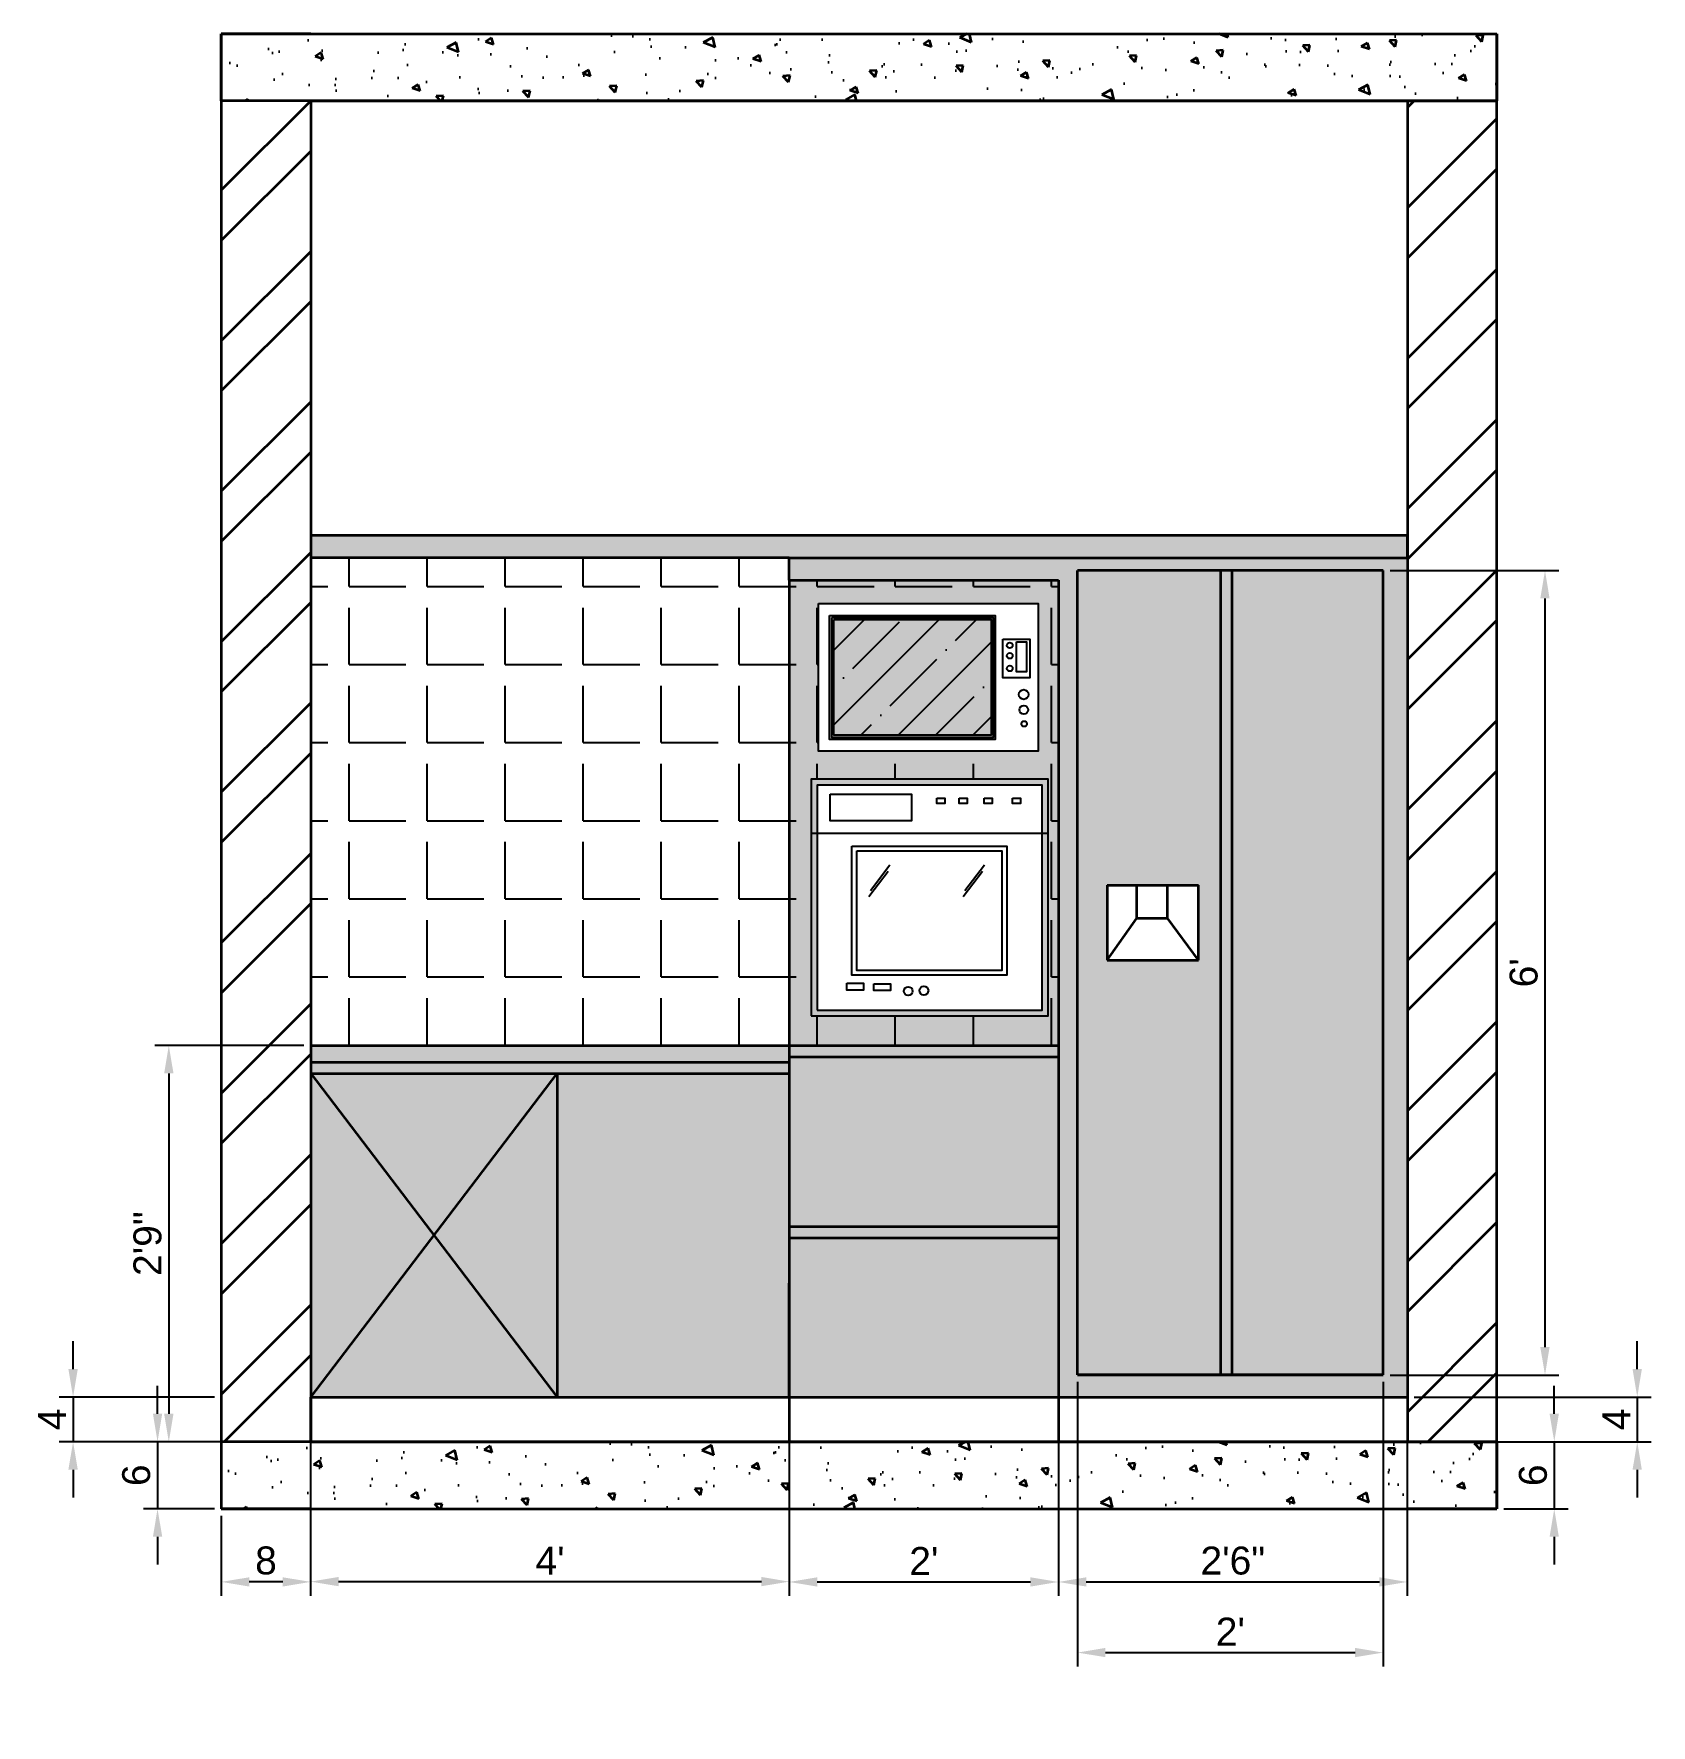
# Model space of a CAD drawing. Header units: millimetres. Extents: x 2258 to 5600, y 711 to 2563.
# Drawn here: x 5105.7 to 5250.5, y 2077.4 to 2228.8 of the extents above; entities that cross this region are included whole.
import ezdxf

# ---------------------------------------------------------------- set-up
doc = ezdxf.new("R2010")
doc.units = ezdxf.units.MM
doc.layers.add('HAT', color=8, linetype='Continuous', lineweight=18)
doc.layers.add('WAL', color=7, linetype='Continuous', lineweight=30)
doc.styles.get("Standard").update_dxf_attribs({"font": 'arial.ttf'})
doc.dimstyles.new('ISO-25', dxfattribs={"dimtxt": 2.5, "dimasz": 2.5, "dimexe": 1.25, "dimexo": 0.625, "dimtad": 1, "dimtxsty": 'Standard', "dimcen": 2.5, "dimadec": 0, "dimazin": 0, "dimtfac": 1, "dimtmove": 0, "dimatfit": 3, "dimfxl": 1, "dimarcsym": 0})

# ---------------------------------------------------------------- blocks, each defined once
blk = doc.blocks.new('A$C60C438EE')
for p, q in [((540, 416), (0, 416)), ((175.2, 329.8), (130.9, 271.7)), ((179.4, 343.7), (135.1, 285.6)), ((390.6, 329.8), (346.3, 271.7)), ((394.8, 343.7), (350.5, 285.6))]:
    blk.add_line(p, q)
for points in [[(0, 0), (540, 0), (540, 540), (0, 540)], [(13.5, 13.5), (526.5, 13.5), (526.5, 526.5), (13.5, 526.5)], [(42.9, 505.5), (228.6, 505.5), (228.6, 444.7), (42.9, 444.7)], [(286.5, 496.5), (304.4, 496.5), (304.4, 484.5), (286.5, 484.5)], [(337.4, 496.5), (355.3, 496.5), (355.3, 484.5), (337.4, 484.5)], [(394.3, 496.5), (412.2, 496.5), (412.2, 484.5), (394.3, 484.5)], [(459.2, 496.5), (477.1, 496.5), (477.1, 484.5), (459.2, 484.5)], [(92.7, 387.5), (445.6, 387.5), (445.6, 92.9), (92.7, 92.9)], [(103.5, 376.7), (434.8, 376.7), (434.8, 103.7), (103.5, 103.7)], [(81, 74.6), (119, 74.6), (119, 59), (81, 59)], [(142.6, 73.5), (180.7, 73.5), (180.7, 57.9), (142.6, 57.9)]]:
    blk.add_lwpolyline(points, close=True)
for centre in [(221, 56.7), (256.8, 57.9)]:
    blk.add_circle(centre, 10.1)
blk = doc.blocks.new('A$C348476DE')
at = {"ltscale": 1000}
h = blk.add_hatch(dxfattribs=at)
h.set_pattern_fill('ANSI35', color=256, scale=500, style=0)
h.set_pattern_definition([(45, (17537.57, -30450.01), (-88.38835, 88.38835), []), (45, (17625.96, -30450.01), (-88.38835, 88.38835), [156.25, -31.25, 0, -31.25])])
h.paths.add_polyline_path([(408.6, 311.7), (36.2, 311.7), (36.2, 38), (408.6, 38)])
for points in [[(0, 350), (520, 350), (520, 0), (0, 0)], [(26.2, 321.7), (418.6, 321.7), (418.6, 28), (26.2, 28)], [(31.2, 316.7), (413.6, 316.7), (413.6, 33), (31.2, 33)], [(36.2, 311.7), (408.6, 311.7), (408.6, 38), (36.2, 38)], [(436.4, 265.8), (500.7, 265.8), (500.7, 174.2), (436.4, 174.2)], [(469.2, 259), (492.5, 259), (492.5, 187.9), (469.2, 187.9)]]:
    blk.add_lwpolyline(points, close=True, dxfattribs=at)
for centre, radius in [((452.8, 250.8), 6.83), ((452.8, 226.2), 6.83), ((452.8, 196.1), 6.83), ((485.9, 134.4), 11.5), ((485.9, 97.9), 10.2), ((486.9, 65), 6.58)]:
    blk.add_circle(centre, radius, dxfattribs=at)
blk = doc.blocks.new('*D197')
at = {"color": 0, "lineweight": -2, "transparency": 16777216}
for p, q in [((5122.53, 2096.17), (5122.53, 2089)), ((5130.53, 2096.17), (5130.53, 2089)), ((5128.03, 2090.25), (5125.03, 2090.25))]:
    blk.add_line(p, q, dxfattribs=at)
at = {"color": 0, "transparency": 16777216}
for points in [[(5125.03, 2090.66), (5125.03, 2089.83), (5122.53, 2090.25)], [(5128.03, 2090.66), (5128.03, 2089.83), (5130.53, 2090.25)]]:
    blk.add_solid(points, dxfattribs=at)
at = {"layer": 'Defpoints', "color": 0, "transparency": 16777216}
for p in [(5122.53, 2096.79), (5130.53, 2096.79), (5122.53, 2090.25)]:
    blk.add_point(p, dxfattribs=at)
at = {"color": 0, "lineweight": 35, "transparency": 16777216, "insert": (5126.53, 2092.15), "char_height": 2.5, "attachment_point": 5}
blk.add_mtext('8', dxfattribs=at)
blk = doc.blocks.new('*D198')
at = {"color": 0, "lineweight": -2, "transparency": 16777216}
for p, q in [((5241.87, 2105.29), (5241.87, 2107.79)), ((5237.34, 2102.79), (5243.12, 2102.79)), ((5241.87, 2102.79), (5241.87, 2096.79)), ((5237.34, 2096.79), (5243.12, 2096.79)), ((5241.87, 2094.29), (5241.87, 2091.79))]:
    blk.add_line(p, q, dxfattribs=at)
at = {"color": 0, "transparency": 16777216}
for points in [[(5241.45, 2105.29), (5242.28, 2105.29), (5241.87, 2102.79)], [(5241.45, 2094.29), (5242.28, 2094.29), (5241.87, 2096.79)]]:
    blk.add_solid(points, dxfattribs=at)
at = {"layer": 'Defpoints', "color": 0, "transparency": 16777216}
for p in [(5236.71, 2102.79), (5236.71, 2096.79), (5241.87, 2096.79)]:
    blk.add_point(p, dxfattribs=at)
at = {"color": 0, "lineweight": 35, "transparency": 16777216, "insert": (5239.97, 2099.79), "char_height": 2.5, "attachment_point": 5, "rotation": 90}
blk.add_mtext('6', dxfattribs=at)
blk = doc.blocks.new('*D199')
at = {"color": 0, "lineweight": -2, "transparency": 16777216}
for p, q in [((5116.82, 2105.29), (5116.82, 2107.79)), ((5121.91, 2102.79), (5115.57, 2102.79)), ((5116.82, 2102.79), (5116.82, 2096.79)), ((5121.91, 2096.79), (5115.57, 2096.79)), ((5116.82, 2094.29), (5116.82, 2091.79))]:
    blk.add_line(p, q, dxfattribs=at)
at = {"color": 0, "transparency": 16777216}
for points in [[(5116.41, 2105.29), (5117.24, 2105.29), (5116.82, 2102.79)], [(5116.41, 2094.29), (5117.24, 2094.29), (5116.82, 2096.79)]]:
    blk.add_solid(points, dxfattribs=at)
at = {"layer": 'Defpoints', "color": 0, "transparency": 16777216}
for p in [(5122.53, 2102.79), (5116.82, 2096.79), (5122.53, 2096.79)]:
    blk.add_point(p, dxfattribs=at)
at = {"color": 0, "lineweight": 35, "transparency": 16777216, "insert": (5114.92, 2099.79), "char_height": 2.5, "attachment_point": 5, "rotation": 90}
blk.add_mtext('6', dxfattribs=at)
blk = doc.blocks.new('*D200')
at = {"color": 0, "lineweight": -2, "transparency": 16777216}
for p, q in [((5249.3, 2109.29), (5249.3, 2111.79)), ((5229.34, 2106.79), (5250.55, 2106.79)), ((5249.3, 2106.79), (5249.3, 2102.79)), ((5229.34, 2102.79), (5250.55, 2102.79)), ((5249.3, 2100.29), (5249.3, 2097.79))]:
    blk.add_line(p, q, dxfattribs=at)
at = {"color": 0, "transparency": 16777216}
for points in [[(5248.88, 2109.29), (5249.71, 2109.29), (5249.3, 2106.79)], [(5248.88, 2100.29), (5249.71, 2100.29), (5249.3, 2102.79)]]:
    blk.add_solid(points, dxfattribs=at)
at = {"layer": 'Defpoints', "color": 0, "transparency": 16777216}
for p in [(5228.71, 2106.79), (5228.71, 2102.79), (5249.3, 2102.79)]:
    blk.add_point(p, dxfattribs=at)
at = {"color": 0, "lineweight": 35, "transparency": 16777216, "insert": (5247.42, 2104.79), "char_height": 2.5, "attachment_point": 5, "rotation": 90}
blk.add_mtext('4', dxfattribs=at)
blk = doc.blocks.new('*D201')
at = {"color": 0, "lineweight": -2, "transparency": 16777216}
for p, q in [((5109.26, 2109.29), (5109.26, 2111.79)), ((5121.91, 2106.79), (5108.01, 2106.79)), ((5109.26, 2106.79), (5109.26, 2102.79)), ((5121.91, 2102.79), (5108.01, 2102.79)), ((5109.26, 2100.29), (5109.26, 2097.79))]:
    blk.add_line(p, q, dxfattribs=at)
at = {"color": 0, "transparency": 16777216}
for points in [[(5108.84, 2109.29), (5109.68, 2109.29), (5109.26, 2106.79)], [(5108.84, 2100.29), (5109.68, 2100.29), (5109.26, 2102.79)]]:
    blk.add_solid(points, dxfattribs=at)
at = {"layer": 'Defpoints', "color": 0, "transparency": 16777216}
for p in [(5122.53, 2106.79), (5109.26, 2102.79), (5122.53, 2102.79)]:
    blk.add_point(p, dxfattribs=at)
at = {"color": 0, "lineweight": 35, "transparency": 16777216, "insert": (5107.38, 2104.79), "char_height": 2.5, "attachment_point": 5, "rotation": 90}
blk.add_mtext('4', dxfattribs=at)
blk = doc.blocks.new('*D202')
at = {"color": 0, "lineweight": -2, "transparency": 16777216}
for p, q in [((5227.17, 2180.76), (5242.29, 2180.76)), ((5241.04, 2111.26), (5241.04, 2178.26)), ((5227.17, 2108.76), (5242.29, 2108.76))]:
    blk.add_line(p, q, dxfattribs=at)
at = {"color": 0, "transparency": 16777216}
for points in [[(5240.62, 2178.26), (5241.45, 2178.26), (5241.04, 2180.76)], [(5240.62, 2111.26), (5241.45, 2111.26), (5241.04, 2108.76)]]:
    blk.add_solid(points, dxfattribs=at)
at = {"layer": 'Defpoints', "color": 0, "transparency": 16777216}
for p in [(5226.54, 2180.76), (5241.04, 2180.76), (5226.54, 2108.76)]:
    blk.add_point(p, dxfattribs=at)
at = {"color": 0, "lineweight": 35, "transparency": 16777216, "insert": (5239.14, 2144.76), "char_height": 2.5, "attachment_point": 5, "rotation": 90}
blk.add_mtext("6'", dxfattribs=at)
blk = doc.blocks.new('*D206')
at = {"color": 0, "lineweight": -2, "transparency": 16777216}
for p, q in [((5130.53, 2106.17), (5130.53, 2089.02)), ((5173.38, 2106.17), (5173.38, 2089.02)), ((5133.03, 2090.27), (5170.88, 2090.27))]:
    blk.add_line(p, q, dxfattribs=at)
at = {"color": 0, "transparency": 16777216}
for points in [[(5133.03, 2090.69), (5133.03, 2089.86), (5130.53, 2090.27)], [(5170.88, 2090.69), (5170.88, 2089.86), (5173.38, 2090.27)]]:
    blk.add_solid(points, dxfattribs=at)
at = {"layer": 'Defpoints', "color": 0, "transparency": 16777216}
for p in [(5130.53, 2106.79), (5173.38, 2106.79), (5173.38, 2090.27)]:
    blk.add_point(p, dxfattribs=at)
at = {"color": 0, "lineweight": 35, "transparency": 16777216, "insert": (5151.96, 2092.15), "char_height": 2.5, "attachment_point": 5}
blk.add_mtext("4'", dxfattribs=at)
blk = doc.blocks.new('*D207')
at = {"color": 0, "lineweight": -2, "transparency": 16777216}
for p, q in [((5173.38, 2106.17), (5173.38, 2088.99)), ((5197.47, 2106.17), (5197.47, 2088.99)), ((5175.88, 2090.24), (5194.97, 2090.24))]:
    blk.add_line(p, q, dxfattribs=at)
at = {"color": 0, "transparency": 16777216}
for points in [[(5175.88, 2090.66), (5175.88, 2089.83), (5173.38, 2090.24)], [(5194.97, 2090.66), (5194.97, 2089.83), (5197.47, 2090.24)]]:
    blk.add_solid(points, dxfattribs=at)
at = {"layer": 'Defpoints', "color": 0, "transparency": 16777216}
for p in [(5173.38, 2106.79), (5197.47, 2106.79), (5197.47, 2090.24)]:
    blk.add_point(p, dxfattribs=at)
at = {"color": 0, "lineweight": 35, "transparency": 16777216, "insert": (5185.43, 2092.12), "char_height": 2.5, "attachment_point": 5}
blk.add_mtext("2'", dxfattribs=at)
blk = doc.blocks.new('*D208')
at = {"color": 0, "lineweight": -2, "transparency": 16777216}
for p, q in [((5197.47, 2106.17), (5197.47, 2088.99)), ((5228.71, 2106.17), (5228.71, 2088.99)), ((5199.97, 2090.24), (5226.21, 2090.24))]:
    blk.add_line(p, q, dxfattribs=at)
at = {"color": 0, "transparency": 16777216}
for points in [[(5199.97, 2090.66), (5199.97, 2089.83), (5197.47, 2090.24)], [(5226.21, 2090.66), (5226.21, 2089.83), (5228.71, 2090.24)]]:
    blk.add_solid(points, dxfattribs=at)
at = {"layer": 'Defpoints', "color": 0, "transparency": 16777216}
for p in [(5197.47, 2106.79), (5228.71, 2106.79), (5228.71, 2090.24)]:
    blk.add_point(p, dxfattribs=at)
at = {"color": 0, "lineweight": 35, "transparency": 16777216, "insert": (5213.09, 2092.14), "char_height": 2.5, "attachment_point": 5}
blk.add_mtext('2\'6"', dxfattribs=at)
blk = doc.blocks.new('*D209')
at = {"color": 0, "lineweight": -2, "transparency": 16777216}
for p, q in [((5199.19, 2108.14), (5199.19, 2082.67)), ((5226.54, 2108.14), (5226.54, 2082.67)), ((5201.69, 2083.92), (5224.04, 2083.92))]:
    blk.add_line(p, q, dxfattribs=at)
at = {"color": 0, "transparency": 16777216}
for points in [[(5201.69, 2084.34), (5201.69, 2083.51), (5199.19, 2083.92)], [(5224.04, 2084.34), (5224.04, 2083.51), (5226.54, 2083.92)]]:
    blk.add_solid(points, dxfattribs=at)
at = {"layer": 'Defpoints', "color": 0, "transparency": 16777216}
for p in [(5199.19, 2108.76), (5226.54, 2108.76), (5226.54, 2083.92)]:
    blk.add_point(p, dxfattribs=at)
at = {"color": 0, "lineweight": 35, "transparency": 16777216, "insert": (5212.87, 2085.8), "char_height": 2.5, "attachment_point": 5}
blk.add_mtext("2'", dxfattribs=at)
blk = doc.blocks.new('*D210')
at = {"color": 0, "lineweight": -2, "transparency": 16777216}
for p, q in [((5129.91, 2138.25), (5116.58, 2138.25)), ((5117.83, 2135.75), (5117.83, 2105.29)), ((5129.91, 2102.79), (5116.58, 2102.79))]:
    blk.add_line(p, q, dxfattribs=at)
at = {"color": 0, "transparency": 16777216}
for points in [[(5117.41, 2135.75), (5118.25, 2135.75), (5117.83, 2138.25)], [(5117.41, 2105.29), (5118.25, 2105.29), (5117.83, 2102.79)]]:
    blk.add_solid(points, dxfattribs=at)
at = {"layer": 'Defpoints', "color": 0, "transparency": 16777216}
for p in [(5130.53, 2138.25), (5117.83, 2102.79), (5130.53, 2102.79)]:
    blk.add_point(p, dxfattribs=at)
at = {"color": 0, "lineweight": 35, "transparency": 16777216, "insert": (5115.93, 2120.52), "char_height": 2.5, "attachment_point": 5, "rotation": 90}
blk.add_mtext('2\'9"', dxfattribs=at)

msp = doc.modelspace()

# ---------------------------------------------------------------- hatches: boundary and pattern name
at = {"lineweight": 35, "true_color": 0x000000}
h = msp.add_hatch(dxfattribs=at)
h.set_pattern_fill('ANSI32', color=18)
h.set_pattern_definition([(45, (1284.974, 2337.528), (-6.735192, 6.735192), []), (45, (1289.465, 2337.528), (-6.735192, 6.735192), [])])
h.paths.add_polyline_path([(5130.532, 2222.792), (5122.532, 2222.792), (5122.532, 2102.792), (5130.532, 2102.792), (5130.532, 2128.112)])
h.paths.add_polyline_path([(5236.715, 2222.792), (5228.715, 2222.792), (5228.715, 2102.792), (5236.715, 2102.792)])
at = {"lineweight": 35, "true_color": 0xe1a500}
h = msp.add_hatch(color=42, dxfattribs=at)
h.dxf.hatch_style = 1
h.paths.add_polyline_path([(5173.361, 2181.907), (5228.715, 2181.907), (5228.715, 2183.907), (5130.532, 2183.907), (5130.532, 2181.907)])
h = msp.add_hatch()
h.set_pattern_fill('ANGLE', color=256)
h.set_pattern_definition([(0, (0, 0), (0, 6.985), [5.08, -1.905]), (90, (0, 0), (-6.985, 4e-16), [5.08, -1.905])])
h.paths.add_polyline_path([(5177.445, 2009.174), (5177.423, 2009.174), (5177.423, 2011.174), (5134.594, 2011.174), (5134.594, 1967.519), (5156.674, 1967.519), (5177.445, 1967.519)])
h.paths.add_polyline_path([(5197.471, 2179.907), (5174.07, 2179.907), (5173.361, 2179.907), (5173.361, 2181.907), (5130.532, 2181.907), (5130.532, 2138.252), (5152.612, 2138.252), (5173.383, 2138.252), (5197.471, 2138.252)])
h.paths.add_polyline_path([(5175.354, 2162.089), (5196.549, 2162.089), (5196.549, 2140.894), (5175.354, 2140.894)], flags=16)
h.paths.add_polyline_path([(5175.884, 2161.559), (5196.02, 2161.559), (5196.02, 2141.423), (5175.884, 2141.423)], flags=0)
h.paths.add_polyline_path([(5175.999, 2164.583), (5175.999, 2177.815), (5195.657, 2177.815), (5195.657, 2164.583)], flags=16)
h.paths.add_polyline_path([(5177.038, 2160.734), (5184.326, 2160.734), (5184.326, 2158.347), (5177.038, 2158.347)], flags=0)
h.paths.add_polyline_path([(5176.988, 2165.642), (5176.988, 2176.747), (5191.826, 2176.747), (5191.826, 2165.642)], flags=0)
h.paths.add_polyline_path([(5177.177, 2165.831), (5177.177, 2176.558), (5191.637, 2176.558), (5191.637, 2165.831)], flags=0)
h.paths.add_polyline_path([(5177.366, 2166.021), (5177.366, 2176.369), (5191.448, 2176.369), (5191.448, 2166.021)], flags=0)
h.paths.add_polyline_path([(5178.991, 2156.102), (5192.846, 2156.102), (5192.846, 2144.539), (5178.991, 2144.539)], flags=0)
h.paths.add_polyline_path([(5179.415, 2155.678), (5192.422, 2155.678), (5192.422, 2144.963), (5179.415, 2144.963)], flags=0)
h.paths.add_polyline_path([(5180.493, 2151.557), (5182.233, 2153.837), (5182.396, 2154.382), (5180.657, 2152.102)], flags=0)
h.paths.add_polyline_path([(5178.532, 2143.823), (5180.027, 2143.823), (5180.027, 2143.208), (5178.532, 2143.208)], flags=0)
h.paths.add_polyline_path([(5180.95, 2143.779), (5182.445, 2143.779), (5182.445, 2143.165), (5180.95, 2143.165)], flags=0)
h.paths.add_polyline_path([(5186.598, 2159.912), (5186.598, 2160.381), (5187.304, 2160.381), (5187.304, 2159.912)], flags=0)
h.paths.add_polyline_path([(5184.426, 2143.121, -1), (5183.63, 2143.121, -1)], flags=0)
h.paths.add_polyline_path([(5185.833, 2143.165, -1), (5185.037, 2143.165, -1)], flags=0)
h.paths.add_polyline_path([(5188.597, 2159.912), (5188.597, 2160.381), (5189.302, 2160.381), (5189.302, 2159.912)], flags=0)
h.paths.add_polyline_path([(5188.946, 2151.557), (5190.686, 2153.837), (5190.85, 2154.382), (5189.11, 2152.102)], flags=0)
h.paths.add_polyline_path([(5190.83, 2159.912), (5190.83, 2160.381), (5191.535, 2160.381), (5191.535, 2159.912)], flags=0)
h.paths.add_polyline_path([(5193.377, 2159.912), (5193.377, 2160.381), (5194.082, 2160.381), (5194.082, 2159.912)], flags=0)
h.paths.add_polyline_path([(5192.498, 2171.17), (5192.498, 2174.631), (5194.928, 2174.631), (5194.928, 2171.17)], flags=0)
h.paths.add_polyline_path([(5193.376, 2171.997, -1), (5192.86, 2171.997, -1)], flags=0)
h.paths.add_polyline_path([(5194.653, 2167.042, -1), (5194.155, 2167.042, -1)], flags=0)
h.paths.add_polyline_path([(5194.755, 2168.284, -1), (5193.984, 2168.284, -1)], flags=0)
h.paths.add_polyline_path([(5193.376, 2173.133, -1), (5192.86, 2173.133, -1)], flags=0)
h.paths.add_polyline_path([(5194.806, 2169.665, -1), (5193.933, 2169.665, -1)], flags=0)
h.paths.add_polyline_path([(5193.376, 2174.063, -1), (5192.86, 2174.063, -1)], flags=0)
h.paths.add_polyline_path([(5193.739, 2171.687), (5193.739, 2174.373), (5194.617, 2174.373), (5194.617, 2171.687)], flags=0)
h = msp.add_hatch(color=42, dxfattribs=at)
h.dxf.hatch_style = 1
h.paths.add_polyline_path([(5228.715, 2181.907), (5173.361, 2181.907), (5173.361, 2179.907), (5174.07, 2179.907), (5197.471, 2179.907), (5197.471, 2106.792), (5228.715, 2106.792)])
h.paths.add_polyline_path([(5199.193, 2180.764), (5226.541, 2180.764), (5226.541, 2108.764), (5199.193, 2108.764)], flags=16)
h.paths.add_polyline_path([(5212.024, 2108.812), (5213.023, 2108.764), (5212.024, 2108.764)], flags=0)
h.paths.add_polyline_path([(5201.848, 2152.608), (5209.808, 2152.608), (5210.012, 2152.608), (5210.012, 2145.879), (5201.848, 2145.879)], flags=0)
h = msp.add_hatch(color=42, dxfattribs=at)
h.dxf.hatch_style = 1
h.paths.add_polyline_path([(5141.572, 2121.272), (5130.532, 2106.792), (5152.612, 2106.792)])
h.paths.add_polyline_path([(5152.612, 2135.752), (5141.572, 2121.272), (5152.612, 2106.792)])
h.paths.add_polyline_path([(5152.612, 2135.752), (5130.532, 2135.752), (5141.572, 2121.272)])
h.paths.add_polyline_path([(5130.532, 2135.752), (5130.532, 2106.792), (5141.572, 2121.272)])
h.paths.add_polyline_path([(5173.383, 2135.752), (5152.612, 2135.752), (5152.612, 2106.792), (5173.383, 2106.792), (5173.383, 2116.992)])
h.paths.add_polyline_path([(5197.471, 2137.252), (5173.383, 2137.252), (5173.383, 2122.052), (5197.471, 2122.052)])
h.paths.add_polyline_path([(5197.471, 2121.052), (5173.383, 2121.052), (5173.383, 2116.992), (5173.383, 2106.792), (5197.471, 2106.792)])
h.paths.add_polyline_path([(5197.471, 2179.907), (5174.07, 2179.907), (5173.383, 2179.907), (5173.383, 2138.252), (5197.471, 2138.252)])
h.paths.add_polyline_path([(5175.354, 2140.894), (5175.354, 2162.089), (5196.549, 2162.089), (5196.549, 2140.894)], flags=16)
h.paths.add_polyline_path([(5175.884, 2141.423), (5175.884, 2161.559), (5196.02, 2161.559), (5196.02, 2141.423)], flags=0)
h.paths.add_polyline_path([(5178.532, 2143.208), (5178.532, 2143.823), (5180.027, 2143.823), (5180.027, 2143.208)], flags=0)
h.paths.add_polyline_path([(5180.95, 2143.165), (5180.95, 2143.779), (5182.445, 2143.779), (5182.445, 2143.165)], flags=0)
h.paths.add_polyline_path([(5178.991, 2144.539), (5178.991, 2156.102), (5192.846, 2156.102), (5192.846, 2144.539)], flags=0)
h.paths.add_polyline_path([(5179.415, 2144.963), (5179.415, 2155.678), (5192.422, 2155.678), (5192.422, 2144.963)], flags=0)
h.paths.add_polyline_path([(5183.63, 2143.121, -1), (5184.426, 2143.121, -1)], flags=0)
h.paths.add_polyline_path([(5185.037, 2143.165, -1), (5185.833, 2143.165, -1)], flags=0)
h.paths.add_polyline_path([(5177.038, 2158.347), (5177.038, 2160.734), (5184.326, 2160.734), (5184.326, 2158.347)], flags=0)
h.paths.add_polyline_path([(5186.598, 2159.912), (5186.598, 2160.381), (5187.304, 2160.381), (5187.304, 2159.912)], flags=0)
h.paths.add_polyline_path([(5188.597, 2159.912), (5188.597, 2160.381), (5189.302, 2160.381), (5189.302, 2159.912)], flags=0)
h.paths.add_polyline_path([(5190.83, 2159.912), (5190.83, 2160.381), (5191.535, 2160.381), (5191.535, 2159.912)], flags=0)
h.paths.add_polyline_path([(5175.999, 2164.583), (5175.999, 2177.815), (5195.657, 2177.815), (5195.657, 2164.583)], flags=16)
h.paths.add_polyline_path([(5193.377, 2159.912), (5193.377, 2160.381), (5194.082, 2160.381), (5194.082, 2159.912)], flags=0)
h.paths.add_polyline_path([(5176.988, 2165.642), (5176.988, 2176.747), (5191.826, 2176.747), (5191.826, 2165.642)], flags=0)
h.paths.add_polyline_path([(5177.177, 2165.831), (5177.177, 2176.558), (5191.637, 2176.558), (5191.637, 2165.831)], flags=0)
h.paths.add_polyline_path([(5177.366, 2166.021), (5177.366, 2176.369), (5191.448, 2176.369), (5191.448, 2166.021)], flags=0)
h.paths.add_polyline_path([(5194.155, 2167.042, -1), (5194.653, 2167.042, -1)], flags=0)
h.paths.add_polyline_path([(5193.984, 2168.284, -1), (5194.755, 2168.284, -1)], flags=0)
h.paths.add_polyline_path([(5193.933, 2169.665, -1), (5194.806, 2169.665, -1)], flags=0)
h.paths.add_polyline_path([(5192.498, 2171.17), (5192.498, 2174.631), (5194.928, 2174.631), (5194.928, 2171.17)], flags=0)
h.paths.add_polyline_path([(5192.86, 2171.997, -1), (5193.376, 2171.997, -1)], flags=0)
h.paths.add_polyline_path([(5193.739, 2171.687), (5193.739, 2174.373), (5194.617, 2174.373), (5194.617, 2171.687)], flags=0)
h.paths.add_polyline_path([(5192.86, 2173.133, -1), (5193.376, 2173.133, -1)], flags=0)
h.paths.add_polyline_path([(5192.86, 2174.063, -1), (5193.376, 2174.063, -1)], flags=0)
at = {"lineweight": 35, "true_color": 0x939598}
h = msp.add_hatch(color=252, dxfattribs=at)
h.dxf.hatch_style = 1
h.paths.add_polyline_path([(5212.024, 2180.764), (5199.193, 2180.764), (5199.193, 2108.764), (5213.023, 2108.764), (5212.024, 2108.812)])
h.paths.add_polyline_path([(5209.808, 2152.608), (5210.012, 2152.608), (5210.012, 2145.879), (5201.848, 2145.879), (5201.848, 2152.608)], flags=16)
h.paths.add_polyline_path([(5226.541, 2180.764), (5213.023, 2180.764), (5213.023, 2108.764), (5226.541, 2108.764)])
h.paths.add_polyline_path([(5210.012, 2152.608), (5209.808, 2152.608), (5207.23, 2152.608), (5207.23, 2149.646), (5210.012, 2145.879)], flags=0)
h.paths.add_polyline_path([(5207.23, 2152.608), (5204.501, 2152.608), (5204.501, 2149.646), (5207.23, 2149.646)], flags=0)
h.paths.add_polyline_path([(5204.501, 2152.608), (5201.848, 2152.608), (5201.848, 2145.879), (5204.501, 2149.646)], flags=0)
h.paths.add_polyline_path([(5207.23, 2149.646), (5204.501, 2149.646), (5201.848, 2145.879), (5210.012, 2145.879)], flags=0)
at = {"lineweight": 35}
h = msp.add_hatch(color=256, dxfattribs=at)
h.dxf.hatch_style = 1
h.paths.add_polyline_path([(5213.023, 2180.764), (5212.024, 2180.764), (5212.024, 2108.812), (5213.023, 2108.764)])
at = {"lineweight": 35, "true_color": 0x000000}
h = msp.add_hatch(color=18, dxfattribs=at)
h.dxf.hatch_style = 1
h.paths.add_polyline_path([(5177.366, 2166.021), (5191.448, 2166.021), (5191.448, 2176.369), (5177.366, 2176.369)])
h.paths.add_polyline_path([(5175.884, 2141.423), (5196.02, 2141.423), (5196.02, 2157.223), (5175.884, 2157.223)], flags=16)
h.paths.add_polyline_path([(5175.354, 2140.894), (5196.549, 2140.894), (5196.549, 2162.089), (5175.354, 2162.089)])
h.paths.add_polyline_path([(5178.991, 2156.102), (5192.846, 2156.102), (5192.846, 2144.539), (5178.991, 2144.539)], flags=0)
h.paths.add_polyline_path([(5179.415, 2155.678), (5192.422, 2155.678), (5192.422, 2144.963), (5179.415, 2144.963)], flags=0)
h.paths.add_polyline_path([(5177.038, 2158.347), (5177.038, 2160.734), (5184.326, 2160.734), (5184.326, 2158.347)], flags=0)
h.paths.add_polyline_path([(5182.233, 2153.837), (5182.396, 2154.382), (5180.657, 2152.102), (5180.493, 2151.557)], flags=0)
h.paths.add_polyline_path([(5178.532, 2143.823), (5180.027, 2143.823), (5180.027, 2143.208), (5178.532, 2143.208)], flags=0)
h.paths.add_polyline_path([(5187.304, 2159.912), (5186.598, 2159.912), (5186.598, 2160.381), (5187.304, 2160.381)], flags=0)
h.paths.add_polyline_path([(5188.597, 2160.381), (5189.302, 2160.381), (5189.302, 2159.912), (5188.597, 2159.912)], flags=0)
h.paths.add_polyline_path([(5196.02, 2157.223), (5196.02, 2161.559), (5175.884, 2161.559), (5175.884, 2157.223)], flags=16)
h = msp.add_hatch(color=18, dxfattribs=at)
h.dxf.hatch_style = 1
h.paths.add_polyline_path([(5192.846, 2144.539), (5178.991, 2144.539), (5178.991, 2156.102), (5192.846, 2156.102)], flags=0)
h.paths.add_polyline_path([(5196.02, 2157.223), (5175.884, 2157.223), (5175.884, 2141.423), (5196.02, 2141.423)], flags=16)
h.paths.add_polyline_path([(5192.422, 2144.963), (5179.415, 2144.963), (5179.415, 2155.678), (5192.422, 2155.678)], flags=0)
h.paths.add_polyline_path([(5196.549, 2162.089), (5175.354, 2162.089), (5175.354, 2140.894), (5196.549, 2140.894)])
h.paths.add_polyline_path([(5188.946, 2151.557), (5190.686, 2153.837), (5190.85, 2154.382), (5189.11, 2152.102)], flags=0)
h.paths.add_polyline_path([(5185.037, 2143.165, -1), (5185.833, 2143.165, -1)], flags=0)
h.paths.add_polyline_path([(5183.63, 2143.121, -1), (5184.426, 2143.121, -1)], flags=0)
h.paths.add_polyline_path([(5196.02, 2157.223), (5196.02, 2161.559), (5175.884, 2161.559), (5175.884, 2157.223)], flags=16)
h.paths.add_polyline_path([(5186.598, 2160.381), (5187.304, 2160.381), (5187.304, 2159.912), (5186.598, 2159.912)], flags=0)
h.paths.add_polyline_path([(5184.326, 2158.347), (5177.038, 2158.347), (5177.038, 2160.734), (5184.326, 2160.734)], flags=0)
h.paths.add_polyline_path([(5188.597, 2160.381), (5189.302, 2160.381), (5189.302, 2159.912), (5188.597, 2159.912)], flags=0)
h = msp.add_hatch(color=18, dxfattribs=at)
h.dxf.hatch_style = 1
h.paths.add_polyline_path([(5173.383, 2136.752), (5173.383, 2138.252), (5130.532, 2138.252), (5130.532, 2136.752)])
h = msp.add_hatch(color=18, dxfattribs=at)
h.dxf.hatch_style = 1
h.paths.add_polyline_path([(5173.383, 2135.752), (5173.383, 2136.752), (5130.532, 2136.752), (5130.532, 2135.752)])
h.paths.add_polyline_path([(5197.471, 2137.252), (5197.471, 2138.252), (5173.383, 2138.252), (5173.383, 2137.252)])
h.paths.add_polyline_path([(5197.471, 2121.052), (5197.471, 2122.052), (5173.383, 2122.052), (5173.383, 2121.052)])
at = {"layer": 'HAT', "lineweight": 30, "true_color": 0xf8991e}
h = msp.add_hatch(color=30, dxfattribs=at)
h.dxf.hatch_style = 1
h.paths.add_polyline_path([(5197.471, 2137.252), (5173.383, 2137.252), (5173.383, 2122.052), (5197.471, 2122.052)])
at = {"layer": 'WAL', "lineweight": 35, "true_color": 0x000000}
h = msp.add_hatch(dxfattribs=at)
h.set_pattern_fill('AR-CONC', color=18, scale=0.04, angle=111.8891)
h.set_pattern_definition([(161.8891, (1601.845, 2637.035), (-2.12522, 6.999709), [0.762, -8.382]), (106.8891, (1601.845, 2637.035), (-6.565755, -4.15723), [0.6096, -6.705623]), (212.34054, (1601.668, 2637.6185), (-8.690975, 2.842479), [0.6476, -7.12361]), (158.0733, (1599.9595, 2636.278), (-2.481998, 10.688402), [1.143, -12.573]), (208.52466, (1599.753, 2637.168), (-12.723817, 5.12183), [0.9714, -10.685424]), (103.07325, (1599.96, 2636.278), (-12.723817, 5.12183), [0.9144, -10.05839]), (132.8891, (1600.052, 2637.41), (1.534762, 7.152388), [0.762, -8.382]), (77.8891, (1600.052, 2637.41), (-7.757993, -0.452832), [0.6096, -6.7056]), (183.34055, (1600.18, 2638.006), (-6.223231, 6.699556), [0.6476, -7.123598]), (149.3891, (1601.845, 2637.0351), (-3.1844278, -1.1462854), [0, -6.62432, 0, -6.8072, 0, -6.731]), (119.3891, (1601.845, 2637.035), (-4.714776, 0.98616), [0, -3.88112, 0, -6.47192, 0, -2.5654]), (79.3891, (1602.6896, 2634.9328), (-1.8093583, 5.1180492), [0, -2.54, 0, -7.9248, 0, -10.5156]), (69.3891, (1603.0684, 2633.99), (-3.152706, 5.118834), [0, -3.302, 0, -5.26288, 0, -7.4676])])
h.paths.add_polyline_path([(5236.715, 2228.792), (5122.532, 2228.792), (5122.532, 2222.792), (5124.056, 2222.792), (5221.288, 2222.792), (5236.715, 2222.792)])
h = msp.add_hatch(dxfattribs=at)
h.set_pattern_fill('AR-CONC', color=18, scale=0.04, angle=111.8891)
h.set_pattern_definition([(161.8891, (1601.7187, 2511.035), (-2.12522, 6.999709), [0.762, -8.382]), (106.8891, (1601.719, 2511.035), (-6.565755, -4.15723), [0.6096, -6.705623]), (212.34054, (1601.5416, 2511.6185), (-8.690975, 2.842479), [0.6476, -7.12361]), (158.0733, (1599.833, 2510.278), (-2.481998, 10.688402), [1.143, -12.573]), (208.52466, (1599.626, 2511.168), (-12.723817, 5.12183), [0.9714, -10.685424]), (103.07325, (1599.833, 2510.278), (-12.723817, 5.12183), [0.9144, -10.05839]), (132.8891, (1599.926, 2511.41), (1.534762, 7.152388), [0.762, -8.382]), (77.8891, (1599.926, 2511.41), (-7.757993, -0.452832), [0.6096, -6.7056]), (183.34055, (1600.054, 2512.006), (-6.223231, 6.699556), [0.6476, -7.123598]), (149.3891, (1601.7187, 2511.0351), (-3.1844278, -1.1462854), [0, -6.62432, 0, -6.8072, 0, -6.731]), (119.3891, (1601.7187, 2511.035), (-4.714776, 0.98616), [0, -3.88112, 0, -6.47192, 0, -2.5654]), (79.3891, (1602.5634, 2508.9328), (-1.8093583, 5.1180492), [0, -2.54, 0, -7.9248, 0, -10.5156]), (69.3891, (1602.942, 2507.99), (-3.152706, 5.118834), [0, -3.302, 0, -5.26288, 0, -7.4676])])
h.paths.add_polyline_path([(5236.715, 2102.792), (5122.532, 2102.792), (5122.406, 2096.792), (5123.93, 2096.792), (5221.162, 2096.792), (5236.715, 2096.792)])

# ---------------------------------------------------------------- linework, layer by layer
at = {"lineweight": 35}
for p, q in [((5130.532, 2228.792), (5122.532, 2228.792)), ((5122.532, 2228.792), (5122.532, 2096.792)), ((5122.532, 2222.792), (5122.532, 2228.792)), ((5122.532, 2228.792), (5236.715, 2228.792)), ((5130.532, 2228.792), (5228.715, 2228.792)), ((5228.715, 2228.792), (5236.715, 2228.792)), ((5236.715, 2096.792), (5236.715, 2228.792)), ((5236.715, 2228.792), (5236.715, 2222.792)), ((5130.532, 2222.792), (5122.532, 2222.792)), ((5130.532, 2222.792), (5122.532, 2222.792)), ((5130.532, 2222.792), (5228.715, 2222.792)), ((5130.532, 2222.792), (5130.532, 2102.792)), ((5236.715, 2222.792), (5130.532, 2222.792)), ((5228.715, 2222.792), (5228.715, 2102.792)), ((5228.715, 2222.792), (5236.715, 2222.792)), ((5228.715, 2222.792), (5236.715, 2222.792)), ((5173.361, 2179.907), (5173.361, 2181.907)), ((5173.361, 2181.907), (5228.715, 2181.907)), ((5173.361, 2179.907), (5174.07, 2179.907)), ((5173.383, 2179.907), (5173.383, 2102.792)), ((5174.07, 2179.907), (5197.471, 2179.907)), ((5197.471, 2179.907), (5197.471, 2102.792)), ((5199.193, 2108.764), (5199.193, 2180.764)), ((5226.541, 2180.764), (5199.193, 2180.764)), ((5212.024, 2108.812), (5212.024, 2180.764)), ((5213.023, 2108.764), (5213.023, 2180.764)), ((5226.541, 2108.764), (5226.541, 2180.764)), ((5228.715, 2179.907), (5228.715, 2164.632)), ((5213.023, 2163.429), (5213.023, 2163.429)), ((5173.383, 2155.907), (5173.361, 2155.907)), ((5173.361, 2155.907), (5173.383, 2155.907)), ((5201.848, 2152.608), (5201.848, 2145.879)), ((5201.848, 2152.608), (5209.808, 2152.608)), ((5204.501, 2149.646), (5204.501, 2152.608)), ((5209.808, 2152.608), (5210.012, 2152.608)), ((5210.012, 2145.879), (5210.012, 2152.608)), ((5210.012, 2145.879), (5207.23, 2149.646)), ((5201.848, 2145.879), (5210.012, 2145.879)), ((5130.532, 2138.252), (5130.532, 2102.792)), ((5130.532, 2138.252), (5173.383, 2138.252)), ((5130.532, 2138.252), (5152.612, 2138.252)), ((5130.532, 2138.252), (5130.532, 2136.752)), ((5173.383, 2138.252), (5197.471, 2138.252)), ((5173.383, 2138.252), (5173.383, 2122.052)), ((5173.383, 2138.252), (5173.383, 2137.252)), ((5130.532, 2136.752), (5173.383, 2136.752)), ((5130.532, 2136.752), (5130.532, 2135.752)), ((5173.383, 2137.252), (5197.471, 2137.252)), ((5130.532, 2135.752), (5173.383, 2135.752)), ((5130.532, 2106.792), (5152.612, 2135.752)), ((5130.532, 2135.752), (5152.612, 2106.792)), ((5152.612, 2135.752), (5152.612, 2106.792)), ((5130.532, 2128.112), (5130.532, 2126.612)), ((5173.383, 2122.052), (5197.471, 2122.052)), ((5173.383, 2122.052), (5173.383, 2121.052)), ((5173.383, 2121.052), (5197.471, 2121.052)), ((5173.383, 2106.792), (5173.383, 2116.992)), ((5173.383, 2116.992), (5173.383, 2116.283)), ((5226.541, 2108.764), (5199.193, 2108.764)), ((5199.193, 2108.764), (5213.023, 2108.764)), ((5199.193, 2108.764), (5226.541, 2108.764)), ((5213.023, 2108.764), (5212.024, 2108.812)), ((5122.532, 2106.792), (5122.532, 2102.792)), ((5130.532, 2102.792), (5130.532, 2106.792)), ((5130.532, 2106.792), (5228.715, 2106.792)), ((5130.532, 2106.792), (5173.383, 2106.792)), ((5173.383, 2106.792), (5197.471, 2106.792)), ((5173.383, 2106.792), (5197.471, 2106.792)), ((5197.471, 2106.792), (5228.715, 2106.792)), ((5197.471, 2106.792), (5228.715, 2106.792)), ((5228.715, 2106.792), (5228.715, 2102.792)), ((5130.532, 2102.792), (5122.532, 2102.792)), ((5122.532, 2102.792), (5122.532, 2096.792)), ((5122.532, 2102.792), (5122.532, 2096.792)), ((5236.715, 2102.792), (5122.532, 2102.792)), ((5130.532, 2102.792), (5228.715, 2102.792)), ((5228.715, 2102.792), (5236.715, 2102.792)), ((5228.715, 2102.792), (5236.715, 2102.792)), ((5236.715, 2102.792), (5236.715, 2096.792)), ((5236.715, 2096.792), (5236.715, 2102.792)), ((5130.532, 2096.792), (5122.532, 2096.792)), ((5130.532, 2096.792), (5122.532, 2096.792)), ((5122.532, 2096.792), (5236.715, 2096.792)), ((5130.532, 2096.792), (5228.715, 2096.792)), ((5228.715, 2096.792), (5236.715, 2096.792)), ((5236.715, 2096.792), (5228.715, 2096.792))]:
    msp.add_line(p, q, dxfattribs=at)
at = {"color": 7, "lineweight": 35}
for p, q in [((5228.715, 2183.907), (5130.532, 2183.907)), ((5228.715, 2181.907), (5228.715, 2183.907)), ((5173.361, 2181.907), (5130.532, 2181.907)), ((5173.361, 2179.907), (5173.383, 2138.252))]:
    msp.add_line(p, q, dxfattribs=at)
at = {"lineweight": 35}
for points in [[(5204.501, 2149.646), (5207.23, 2149.646), (5207.23, 2152.608)], [(5201.848, 2145.879), (5204.501, 2149.646)]]:
    msp.add_lwpolyline(points, dxfattribs=at)

# ---------------------------------------------------------------- block references
for name, p, xscale, yscale, zscale in [('A$C348476DE', (5175.999, 2164.583), 0.03780489809896923, 0.03780489809896923, 0.03780489809896923), ('A$C60C438EE', (5175.354, 2140.894), 0.03925014398538295, 0.03925014398538295, 0.03925014398538295)]:
    msp.add_blockref(name, p, dxfattribs=dict(at, xscale=xscale, yscale=yscale, zscale=zscale))

# ---------------------------------------------------------------- dimensions: what is measured, and where the dimension line sits
at = {"color": 242, "lineweight": 35, "true_color": 0xcd2027}
for base, p1, p2, text, picture, middle in [((5241.038, 2180.764), (5226.541, 2108.764), (5226.541, 2180.764), "6'", '*D202', (5239.136, 2144.764)), ((5117.83, 2102.792), (5130.532, 2138.252), (5130.532, 2102.792), '2\'9"', '*D210', (5115.929, 2120.522))]:
    dim = msp.add_linear_dim(base=base, p1=p1, p2=p2, angle=90, text=text, dimstyle='ISO-25', dxfattribs=at)
    dim.commit()
    dim.dimension.update_dxf_attribs({"geometry": picture, "text_midpoint": middle})
for base, p1, p2, picture, middle in [((5109.259, 2102.792), (5122.532, 2106.792), (5122.532, 2102.792), '*D201', (5107.384, 2104.792)), ((5249.297, 2102.792), (5228.715, 2106.792), (5228.715, 2102.792), '*D200', (5247.422, 2104.792)), ((5116.823, 2096.792), (5122.532, 2102.792), (5122.532, 2096.792), '*D199', (5114.922, 2099.792)), ((5241.867, 2096.792), (5236.715, 2102.792), (5236.715, 2096.792), '*D198', (5239.966, 2099.792))]:
    dim = msp.add_linear_dim(base=base, p1=p1, p2=p2, angle=90, dimstyle='ISO-25', dxfattribs=at)
    dim.commit()
    dim.dimension.update_dxf_attribs({"geometry": picture, "text_midpoint": middle})
for base, p1, p2, text, picture, middle in [((5226.541, 2083.923), (5199.193, 2108.764), (5226.541, 2108.764), "2'", '*D209', (5212.867, 2085.803)), ((5173.383, 2090.274), (5130.532, 2106.792), (5173.383, 2106.792), "4'", '*D206', (5151.958, 2092.149)), ((5197.471, 2090.242), (5173.383, 2106.792), (5197.471, 2106.792), "2'", '*D207', (5185.427, 2092.122)), ((5228.715, 2090.242), (5197.471, 2106.792), (5228.715, 2106.792), '2\'6"', '*D208', (5213.093, 2092.144))]:
    dim = msp.add_linear_dim(base=base, p1=p1, p2=p2, text=text, dimstyle='ISO-25', dxfattribs=at)
    dim.commit()
    dim.dimension.update_dxf_attribs({"geometry": picture, "text_midpoint": middle})
dim = msp.add_linear_dim(base=(5122.532, 2090.246), p1=(5130.532, 2096.792), p2=(5122.532, 2096.792), dimstyle='ISO-25', dxfattribs=at)
dim.commit()
dim.dimension.update_dxf_attribs({"geometry": '*D197', "text_midpoint": (5126.532, 2092.148)})

doc.saveas('drawing.dxf')
